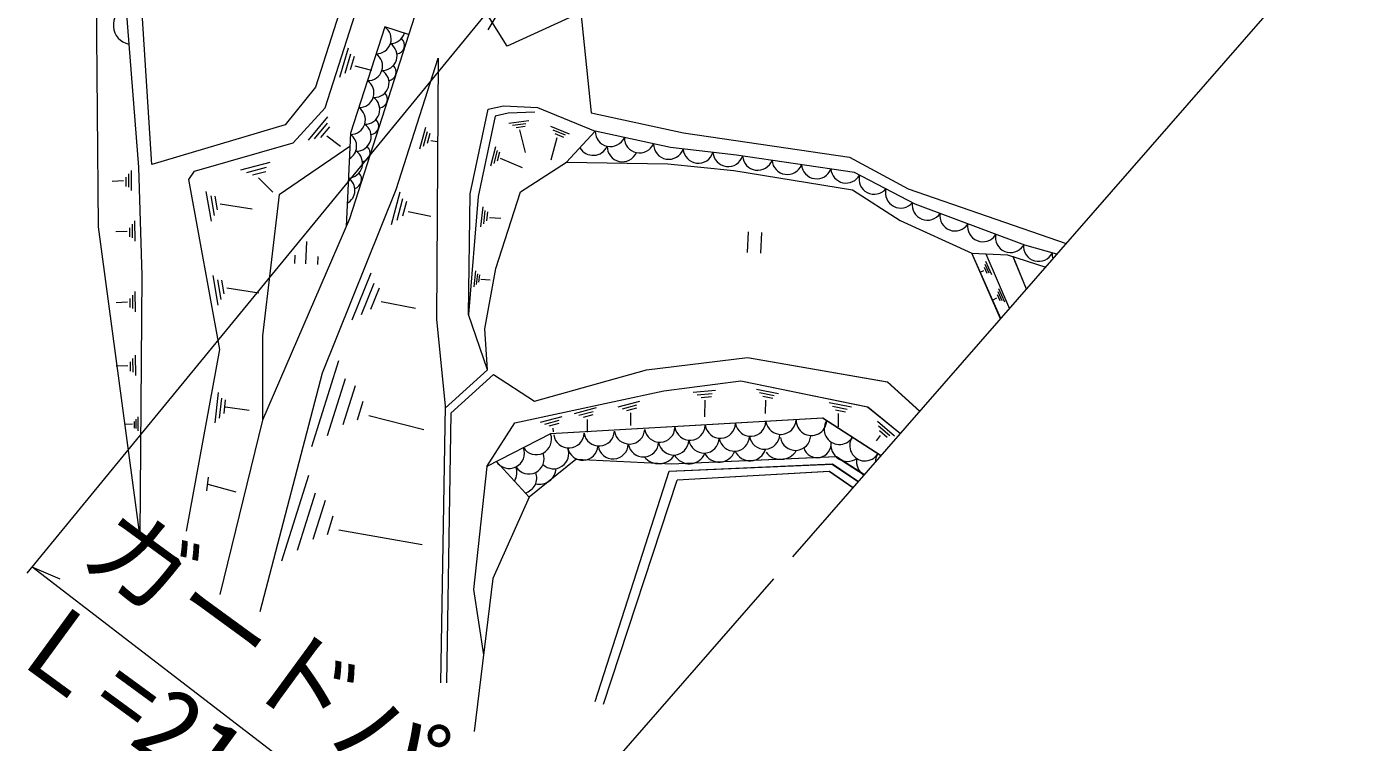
# Model space of a CAD drawing. Units: millimetres, scale not verified. Extents: x 40000 to 680000, y 20000 to 380000.
# Drawn here: x 467830 to 513556, y 225397 to 249811 of the extents above; entities that cross this region are included whole.
import ezdxf
from ezdxf.enums import TextEntityAlignment as Align

# ---------------------------------------------------------------- set-up
doc = ezdxf.new("R2010")
doc.units = ezdxf.units.MM
doc.header["$LTSCALE"] = 1000
doc.layers.add('M-BGD', color=7, linetype='Continuous', lineweight=13)
doc.layers.add('M-STR-HTXT', color=7, linetype='Continuous', lineweight=13)
doc.styles.add('ＭＳ ゴシック', font='')
doc.styles.get('ＭＳ ゴシック').set_extended_font_data('MS Gothic')

msp = doc.modelspace()

# ---------------------------------------------------------------- linework, layer by layer
at = {"layer": 'M-BGD'}
for p, q in [((483570, 249708), (495726, 270332)), ((493966, 231727), (514902, 255725)), ((470280, 242980), (470182, 253980)), ((470280, 242980), (470182, 253980)), ((479576, 253670), (477677, 247746)), ((479576, 253670), (477677, 247746)), ((482101, 253447), (478836, 243257)), ((482101, 253447), (478836, 243257)), ((472092, 245111), (471584, 253078)), ((472092, 245111), (471584, 253078)), ((478009, 247045), (480017, 253310)), ((478009, 247045), (480017, 253310)), ((471062, 252448), (471641, 245019)), ((471062, 252448), (471641, 245019)), ((484222, 249154), (483288, 250642)), ((484222, 249154), (483288, 250642)), ((486729, 250297), (484222, 249154)), ((486729, 250297), (484222, 249154)), ((486729, 250297), (487078, 246877)), ((486729, 250297), (487078, 246877)), ((480038, 249809), (478876, 246180)), ((480038, 249809), (478876, 246180)), ((480852, 249548), (480038, 249809)), ((480852, 249548), (480038, 249809)), ((478798, 249080), (478501, 248086)), ((478798, 249080), (478501, 248086)), ((478877, 248875), (478680, 248214)), ((478877, 248875), (478680, 248214)), ((478994, 248794), (478859, 248342)), ((478994, 248794), (478859, 248342)), ((479605, 248320), (479035, 248468)), ((479605, 248320), (479035, 248468)), ((480425, 244263), (481860, 248742)), ((480425, 244263), (481860, 248742)), ((481860, 248742), (481809, 239836)), ((481860, 248742), (481809, 239836)), ((477677, 247746), (476645, 246463)), ((477677, 247746), (476645, 246463)), ((476917, 245850), (478009, 247045)), ((476917, 245850), (478009, 247045)), ((482955, 244115), (483570, 246999)), ((482955, 244115), (483570, 246999)), ((483570, 246999), (484097, 247113)), ((483570, 246999), (484097, 247113)), ((484097, 247113), (484801, 247079)), ((484097, 247113), (484801, 247079)), ((484801, 247079), (485254, 247057)), ((484801, 247079), (485254, 247057)), ((485254, 247057), (487219, 246250)), ((485254, 247057), (487219, 246250)), ((476645, 246463), (472092, 245111)), ((476645, 246463), (472092, 245111)), ((478083, 246739), (477423, 245940)), ((478083, 246739), (477423, 245940)), ((478077, 246519), (477637, 245988)), ((478077, 246519), (477637, 245988)), ((483806, 246765), (483225, 244018)), ((483806, 246765), (483225, 244018)), ((484247, 246860), (483806, 246765)), ((484247, 246860), (483806, 246765)), ((485165, 246896), (484247, 246860)), ((485165, 246896), (484247, 246860)), ((484955, 246602), (484270, 246516)), ((484955, 246602), (484270, 246516)), ((484852, 246498), (484396, 246441)), ((484852, 246498), (484396, 246441)), ((487078, 246877), (490237, 246198)), ((487078, 246877), (490237, 246198)), ((478153, 246399), (477852, 246036)), ((478153, 246399), (477852, 246036)), ((478530, 245725), (478063, 246083)), ((478530, 245725), (478063, 246083)), ((478876, 246180), (478722, 242991)), ((478876, 246180), (478722, 242991)), ((481426, 246373), (481227, 245631)), ((481426, 246373), (481227, 245631)), ((481489, 246223), (481357, 245730)), ((481489, 246223), (481357, 245730)), ((481578, 246165), (481487, 245828)), ((481578, 246165), (481487, 245828)), ((484834, 246405), (484522, 246366)), ((484834, 246405), (484522, 246366)), ((484842, 245526), (484646, 246293)), ((484842, 245526), (484646, 246293)), ((486349, 246146), (485712, 246414)), ((486349, 246146), (485712, 246414)), ((485713, 245271), (485926, 246032)), ((485713, 245271), (485926, 246032)), ((486207, 246108), (485784, 246286)), ((486207, 246108), (485784, 246286)), ((486145, 246036), (485855, 246158)), ((486145, 246036), (485855, 246158)), ((487219, 246250), (486241, 245186)), ((487219, 246250), (486241, 245186)), ((489784, 245691), (487219, 246250)), ((489784, 245691), (487219, 246250)), ((490237, 246198), (495899, 245367)), ((490237, 246198), (495899, 245367)), ((473549, 244889), (476917, 245850)), ((473549, 244889), (476917, 245850)), ((476440, 244093), (478854, 245735)), ((476440, 244093), (478854, 245735)), ((481833, 245885), (481615, 245925)), ((481833, 245885), (481615, 245925)), ((483821, 245720), (483644, 245052)), ((483821, 245720), (483644, 245052)), ((483878, 245585), (483761, 245141)), ((483878, 245585), (483761, 245141)), ((492044, 245429), (489784, 245691)), ((492044, 245429), (489784, 245691)), ((476126, 245184), (475124, 244916)), ((476126, 245184), (475124, 244916)), ((483958, 245534), (483877, 245230)), ((483958, 245534), (483877, 245230)), ((484741, 244996), (483992, 245318)), ((484741, 244996), (483992, 245318)), ((484671, 244181), (486241, 245186)), ((484671, 244181), (486241, 245186)), ((486241, 245186), (489699, 245131)), ((486241, 245186), (489699, 245131)), ((489699, 245131), (491955, 244910)), ((489699, 245131), (491955, 244910)), ((496066, 244843), (492044, 245429)), ((496066, 244843), (492044, 245429)), ((495899, 245367), (497892, 244280)), ((495899, 245367), (497892, 244280)), ((471225, 244362), (471221, 244676)), ((471225, 244362), (471221, 244676)), ((471315, 244333), (471310, 244793)), ((471315, 244333), (471310, 244793)), ((471406, 244219), (471398, 244910)), ((471406, 244219), (471398, 244910)), ((471641, 245019), (471758, 241321)), ((471641, 245019), (471758, 241321)), ((473361, 244596), (473549, 244889)), ((473361, 244596), (473549, 244889)), ((475993, 245009), (475327, 244831)), ((475993, 245009), (475327, 244831)), ((475985, 244867), (475530, 244745)), ((475985, 244867), (475530, 244745)), ((476219, 244167), (475729, 244661)), ((476219, 244167), (475729, 244661)), ((491955, 244910), (495995, 244247)), ((491955, 244910), (495995, 244247)), ((498132, 243762), (496066, 244843)), ((498132, 243762), (496066, 244843)), ((470742, 244542), (471134, 244561)), ((470742, 244542), (471134, 244561)), ((474412, 238804), (473361, 244596)), ((474412, 238804), (473361, 244596)), ((473940, 244196), (474119, 243175)), ((473940, 244196), (474119, 243175)), ((477913, 237999), (480425, 244263)), ((477913, 237999), (480425, 244263)), ((483832, 241560), (484671, 244181)), ((483832, 241560), (484671, 244181)), ((495995, 244247), (497623, 243200)), ((495995, 244247), (497623, 243200)), ((497892, 244280), (503288, 242412)), ((497892, 244280), (503288, 242412)), ((474103, 244048), (474222, 243369)), ((474103, 244048), (474222, 243369)), ((474243, 244028), (474325, 243564)), ((474243, 244028), (474325, 243564)), ((475515, 243590), (474426, 243755)), ((475515, 243590), (474426, 243755)), ((476440, 244093), (475869, 239265)), ((476440, 244093), (475869, 239265)), ((480554, 244163), (480256, 243050)), ((480554, 244163), (480256, 243050)), ((480649, 243937), (480451, 243198)), ((480649, 243937), (480451, 243198)), ((480781, 243851), (480646, 243345)), ((480781, 243851), (480646, 243345)), ((482897, 239989), (482955, 244115)), ((482897, 239989), (482955, 244115)), ((483225, 244018), (482897, 239989)), ((483225, 244018), (482897, 239989)), ((501876, 242362), (498132, 243762)), ((501876, 242362), (498132, 243762)), ((481616, 243342), (480837, 243491)), ((481616, 243342), (480837, 243491)), ((483383, 243666), (483308, 242979)), ((483383, 243666), (483308, 242979)), ((483459, 243541), (483410, 243084)), ((483459, 243541), (483410, 243084)), ((483546, 243502), (483512, 243190)), ((483546, 243502), (483512, 243190)), ((484003, 243265), (483612, 243293)), ((484003, 243265), (483612, 243293)), ((471684, 232479), (470280, 242980)), ((471684, 232479), (470280, 242980)), ((470862, 242820), (471254, 242840)), ((470862, 242820), (471254, 242840)), ((471345, 242640), (471341, 242955)), ((471345, 242640), (471341, 242955)), ((471435, 242612), (471430, 243072)), ((471435, 242612), (471430, 243072)), ((471527, 242497), (471519, 243188)), ((471527, 242497), (471519, 243188)), ((478836, 243257), (475869, 236382)), ((478836, 243257), (475869, 236382)), ((492438, 242815), (492404, 242111)), ((492438, 242815), (492404, 242111)), ((497623, 243200), (500064, 242087)), ((497623, 243200), (500064, 242087)), ((477371, 242486), (477334, 241722)), ((477371, 242486), (477334, 241722)), ((492894, 242793), (492860, 242089)), ((492894, 242793), (492860, 242089)), ((502973, 242051), (501876, 242362)), ((502973, 242051), (501876, 242362)), ((476979, 242015), (476965, 241737)), ((476979, 242015), (476965, 241737)), ((477760, 241977), (477747, 241699)), ((477760, 241977), (477747, 241699)), ((500064, 242087), (501283, 242028)), ((501052, 239849), (500064, 242087)), ((500064, 242087), (501283, 242028)), ((501053, 239851), (500067, 242087)), ((500545, 242064), (501348, 240189)), ((500547, 242064), (501350, 240191)), ((501283, 242028), (502588, 241610)), ((501283, 242028), (502588, 241610)), ((501934, 240860), (501475, 241967)), ((501935, 240862), (501478, 241966)), ((483140, 241482), (483080, 240932)), ((483140, 241482), (483080, 240932)), ((483457, 239498), (483832, 241560)), ((483457, 239498), (483832, 241560)), ((500352, 241432), (500476, 241499)), ((500352, 241432), (500476, 241499)), ((500592, 241395), (500501, 241599)), ((500592, 241395), (500501, 241599)), ((500658, 241402), (500526, 241700)), ((500658, 241402), (500526, 241700)), ((500750, 241352), (500550, 241801)), ((500750, 241352), (500550, 241801)), ((471758, 241321), (471684, 232479)), ((471758, 241321), (471684, 232479)), ((474171, 241328), (474350, 240307)), ((474171, 241328), (474350, 240307)), ((474334, 241180), (474453, 240502)), ((474334, 241180), (474453, 240502)), ((474474, 241160), (474556, 240696)), ((474474, 241160), (474556, 240696)), ((479565, 241399), (478918, 239797)), ((479565, 241399), (478918, 239797)), ((479665, 241046), (479235, 239981)), ((479665, 241046), (479235, 239981)), ((483201, 241382), (483162, 241016)), ((483201, 241382), (483162, 241016)), ((483270, 241351), (483243, 241101)), ((483270, 241351), (483243, 241101)), ((483636, 241161), (483323, 241184)), ((483636, 241161), (483323, 241184)), ((471358, 240226), (471354, 240540)), ((471358, 240226), (471354, 240540)), ((471448, 240198), (471443, 240657)), ((471448, 240198), (471443, 240657)), ((471539, 240083), (471531, 240774)), ((471539, 240083), (471531, 240774)), ((475745, 240722), (474657, 240887)), ((475745, 240722), (474657, 240887)), ((479846, 240894), (479552, 240165)), ((479846, 240894), (479552, 240165)), ((500795, 240494), (500919, 240562)), ((500795, 240494), (500919, 240562)), ((501035, 240457), (500944, 240661)), ((501035, 240457), (500944, 240661)), ((501102, 240464), (500969, 240762)), ((501102, 240464), (500969, 240762)), ((501194, 240415), (500994, 240864)), ((501194, 240415), (500994, 240864)), ((470875, 240406), (471267, 240425)), ((470875, 240406), (471267, 240425)), ((481088, 240199), (479921, 240421)), ((481088, 240199), (479921, 240421)), ((481809, 239836), (482105, 236864)), ((481809, 239836), (482105, 236864)), ((483542, 238102), (482897, 239989)), ((483542, 238102), (482897, 239989)), ((475869, 239265), (475869, 236382)), ((475869, 239265), (475869, 236382)), ((483542, 238102), (483457, 239498)), ((483542, 238102), (483457, 239498)), ((473275, 232598), (474412, 238804)), ((473275, 232598), (474412, 238804)), ((470884, 238238), (471276, 238257)), ((470884, 238238), (471276, 238257)), ((471367, 238058), (471363, 238372)), ((471367, 238058), (471363, 238372)), ((471457, 238030), (471452, 238489)), ((471457, 238030), (471452, 238489)), ((471549, 237915), (471540, 238606)), ((471549, 237915), (471540, 238606)), ((478460, 238413), (477540, 235482)), ((478460, 238413), (477540, 235482)), ((488974, 238107), (492413, 238524)), ((488974, 238107), (492413, 238524)), ((492413, 238524), (497183, 237699)), ((492413, 238524), (497194, 237697)), ((475791, 229860), (477913, 237999)), ((475791, 229860), (477913, 237999)), ((478687, 237802), (478076, 235853)), ((478687, 237802), (478076, 235853)), ((482103, 236796), (483542, 238102)), ((482103, 236796), (483542, 238102)), ((482300, 236625), (483751, 237941)), ((482300, 236625), (483751, 237941)), ((483751, 237941), (485153, 237039)), ((483751, 237941), (485153, 237039)), ((485153, 237039), (488974, 238107)), ((485153, 237039), (488974, 238107)), ((474358, 237329), (474242, 236299)), ((474358, 237329), (474242, 236299)), ((479030, 237557), (478611, 236225)), ((479030, 237557), (478611, 236225)), ((484478, 236290), (489556, 237391)), ((484478, 236290), (489556, 237391)), ((489556, 237391), (492188, 237729)), ((489556, 237391), (492188, 237729)), ((491326, 237397), (490560, 237332)), ((491326, 237397), (490560, 237332)), ((492188, 237729), (496509, 236847)), ((492188, 237729), (496524, 236844)), ((493475, 237291), (492722, 237438)), ((493475, 237291), (492722, 237438)), ((497183, 237699), (498293, 236686)), ((497194, 237697), (498297, 236691)), ((474473, 237142), (474396, 236457)), ((474473, 237142), (474396, 236457)), ((474602, 237083), (474549, 236614)), ((474602, 237083), (474549, 236614)), ((479290, 237020), (479095, 236384)), ((479290, 237020), (479095, 236384)), ((482105, 236864), (481942, 227426)), ((488732, 237028), (487990, 236829)), ((488732, 237028), (487990, 236829)), ((488634, 236898), (488140, 236766)), ((488634, 236898), (488140, 236766)), ((491206, 237286), (490697, 237243)), ((491206, 237286), (490697, 237243)), ((491182, 237184), (490834, 237154)), ((491182, 237184), (490834, 237154)), ((490959, 236502), (490968, 237067)), ((490959, 236502), (490968, 237067)), ((493330, 237217), (492829, 237315)), ((493330, 237217), (492829, 237315)), ((493279, 237125), (492936, 237192)), ((493279, 237125), (492936, 237192)), ((493033, 236617), (493041, 237071)), ((493033, 236617), (493041, 237071)), ((495958, 236828), (495204, 236975)), ((495958, 236828), (495204, 236975)), ((471566, 236100), (471562, 236421)), ((471566, 236100), (471562, 236421)), ((471630, 236019), (471624, 236503)), ((471630, 236019), (471624, 236503)), ((475421, 236721), (474606, 236830)), ((475421, 236721), (474606, 236830)), ((481375, 236062), (479502, 236540)), ((481375, 236062), (479502, 236540)), ((482300, 236625), (482142, 227423)), ((486081, 236505), (485339, 236307)), ((486081, 236505), (485339, 236307)), ((494987, 236455), (485698, 235922)), ((494973, 236454), (485698, 235922)), ((487249, 236802), (486507, 236604)), ((487249, 236802), (486507, 236604)), ((487150, 236673), (486657, 236541)), ((487150, 236673), (486657, 236541)), ((487144, 236567), (486807, 236477)), ((487144, 236567), (486807, 236477)), ((486954, 235975), (486955, 236415)), ((486954, 235975), (486955, 236415)), ((488628, 236793), (488291, 236703)), ((488628, 236793), (488291, 236703)), ((488438, 236200), (488438, 236640)), ((488438, 236200), (488438, 236640)), ((496969, 235169), (494973, 236454)), ((496974, 235175), (494987, 236455)), ((495812, 236754), (495311, 236852)), ((495812, 236754), (495311, 236852)), ((495761, 236663), (495418, 236730)), ((495761, 236663), (495418, 236730)), ((495515, 236154), (495523, 236609)), ((495515, 236154), (495523, 236609)), ((496509, 236847), (497634, 235932)), ((496524, 236844), (497639, 235937)), ((471164, 236245), (471439, 236259)), ((471164, 236245), (471439, 236259)), ((471502, 236119), (471500, 236339)), ((471502, 236119), (471500, 236339)), ((475869, 236382), (474410, 230433)), ((475869, 236382), (474410, 230433)), ((483521, 234802), (484478, 236290)), ((483521, 234802), (484478, 236290)), ((485982, 236375), (485489, 236244)), ((485982, 236375), (485489, 236244)), ((485976, 236270), (485639, 236180)), ((485976, 236270), (485639, 236180)), ((485801, 235990), (485787, 236118)), ((485801, 235990), (485787, 236118)), ((497435, 235840), (496850, 236338)), ((497435, 235840), (496850, 236338)), ((497272, 235847), (496883, 236178)), ((497272, 235847), (496883, 236178)), ((497182, 235792), (496916, 236018)), ((497182, 235792), (496916, 236018)), ((485698, 235922), (483521, 234802)), ((485698, 235922), (483521, 234802)), ((496819, 235682), (496949, 235862)), ((496819, 235682), (496949, 235862)), ((486558, 235039), (484969, 233758)), ((486558, 235039), (484969, 233758)), ((489820, 234882), (486558, 235039)), ((489820, 234882), (486558, 235039)), ((495434, 235135), (489820, 234882)), ((495448, 235135), (489820, 234882)), ((496398, 234514), (495434, 235135)), ((496403, 234520), (495448, 235135)), ((483521, 234802), (483065, 230607)), ((484969, 233758), (483844, 234986)), ((484969, 233758), (483844, 234986)), ((487220, 226787), (489740, 234651)), ((489740, 234651), (495313, 234891)), ((489740, 234651), (495300, 234890)), ((495212, 234640), (490011, 234338)), ((495199, 234639), (490011, 234338)), ((496012, 234072), (495199, 234639)), ((496017, 234078), (495212, 234640)), ((495300, 234890), (496198, 234285)), ((495313, 234891), (496203, 234291)), ((474014, 234441), (473961, 233973)), ((474014, 234441), (473961, 233973)), ((474970, 233928), (474018, 234188)), ((474970, 233928), (474018, 234188)), ((477437, 234501), (476517, 231570)), ((477437, 234501), (476517, 231570)), ((487506, 226695), (490011, 234338)), ((477664, 233890), (477053, 231942)), ((477664, 233890), (477053, 231942)), ((484969, 233758), (483729, 230988)), ((478007, 233646), (477588, 232313)), ((478007, 233646), (477588, 232313)), ((478267, 233108), (478072, 232473)), ((478267, 233108), (478072, 232473)), ((481317, 232132), (478479, 232629)), ((481317, 232132), (478479, 232629)), ((483729, 230988), (483086, 225762)), ((483065, 230607), (483407, 228375))]:
    msp.add_line(p, q, dxfattribs=at)
for centre, radius, start, end in [((471437, 249864), 657, 109.7475, 259.1669), ((471437, 249864), 657, 109.7475, 259.1669), ((479760, 249392), 501, 268.1757, 56.2936), ((479760, 249392), 501, 268.1757, 56.2936), ((479959, 248822), 501, 268.1757, 56.2936), ((479959, 248822), 501, 268.1757, 56.2936), ((480230, 249740), 501, 270.8115, 343.0166), ((480230, 249740), 501, 270.8115, 343.0166), ((480424, 249179), 295, 276.3378, 51.5986), ((480424, 249179), 295, 276.3378, 51.5986), ((479466, 248474), 501, 268.1757, 56.2936), ((479466, 248474), 501, 268.1757, 56.2936), ((479694, 247896), 493, 267.4616, 59.6435), ((479694, 247896), 493, 267.4616, 59.6435), ((480116, 248271), 312, 282.9361, 45.0003), ((480116, 248271), 312, 282.9361, 45.0003), ((479172, 247556), 501, 268.1757, 56.2936), ((479172, 247556), 501, 268.1757, 56.2936), ((479371, 246986), 501, 268.1757, 56.2936), ((479371, 246986), 501, 268.1757, 56.2936), ((479836, 247343), 295, 276.3378, 44.6103), ((479836, 247343), 295, 276.3378, 44.6103), ((478878, 246638), 501, 269.5022, 56.2936), ((478878, 246638), 501, 269.5022, 56.2936), ((479077, 246068), 501, 268.1757, 56.2936), ((479077, 246068), 501, 268.1757, 56.2936), ((479542, 246425), 295, 276.3378, 48.2458), ((479542, 246425), 295, 276.3378, 48.2458), ((478590, 245735), 492, 299.662, 54.8073), ((478590, 245735), 492, 299.662, 54.8073), ((487739, 246243), 520, 179.1958, 336.2108), ((487739, 246243), 520, 179.1958, 336.2108), ((488734, 246026), 520, 179.1958, 336.2108), ((488734, 246026), 520, 179.1958, 336.2108), ((478783, 245150), 501, 272.141, 56.2936), ((478783, 245150), 501, 272.141, 56.2936), ((479248, 245507), 295, 276.3378, 48.2458), ((479248, 245507), 295, 276.3378, 48.2458), ((487153, 245944), 520, 209.7422, 336.2108), ((487153, 245944), 520, 209.7422, 336.2108), ((488148, 245727), 520, 179.1958, 336.2108), ((488148, 245727), 520, 179.1958, 336.2108), ((489730, 245809), 520, 179.1958, 341.0924), ((489730, 245809), 520, 179.1958, 341.0924), ((490740, 245678), 520, 184.1462, 342.6497), ((490740, 245678), 520, 184.1462, 342.6497), ((491755, 245560), 520, 184.1462, 342.6497), ((491755, 245560), 520, 184.1462, 342.6497), ((492767, 245437), 520, 184.1462, 339.2786), ((492767, 245437), 520, 184.1462, 339.2786), ((493772, 245291), 520, 184.1462, 339.2786), ((493772, 245291), 520, 184.1462, 339.2786), ((494777, 245144), 520, 184.1462, 339.2786), ((494777, 245144), 520, 184.1462, 339.2786), ((478523, 244232), 501, 298.1757, 56.2936), ((478523, 244232), 501, 298.1757, 56.2936), ((478929, 244606), 323, 286.4438, 41.4927), ((478929, 244606), 323, 286.4438, 41.4927), ((495781, 244998), 520, 184.1462, 331.8276), ((495781, 244998), 520, 184.1462, 331.8276), ((496741, 244616), 520, 164.7973, 319.9297), ((496741, 244616), 520, 164.7973, 319.9297), ((497641, 244145), 520, 164.7973, 319.9297), ((497641, 244145), 520, 164.7973, 319.9297), ((498552, 243731), 520, 171.1808, 326.3132), ((498552, 243731), 520, 171.1808, 326.3132), ((499498, 243363), 520, 171.1808, 326.3132), ((499498, 243363), 520, 171.1808, 326.3132), ((500444, 242995), 520, 169.6367, 326.3132), ((500444, 242995), 520, 169.6367, 326.3132), ((501391, 242627), 520, 168.1342, 326.3132), ((501391, 242627), 520, 168.1342, 326.3132), ((502348, 242326), 520, 174.179, 333.8546), ((502348, 242326), 520, 174.179, 333.8546), ((503332, 242044), 520, 174.179, 196.951), ((503332, 242044), 520, 174.179, 196.9509), ((494595, 236382), 520, 177.0161, 357.8718), ((494595, 236382), 520, 177.0161, 357.8718), ((487354, 236025), 520, 188.6855, 357.8718), ((487354, 236025), 520, 188.6855, 357.8718), ((488388, 236091), 520, 188.6855, 357.8718), ((488388, 236091), 520, 188.6855, 357.8718), ((489421, 236157), 520, 188.6855, 357.8718), ((489421, 236157), 520, 188.6855, 357.8718), ((490455, 236223), 520, 188.6855, 357.8718), ((490455, 236223), 520, 188.6855, 357.8718), ((491488, 236290), 520, 188.6855, 357.8718), ((491488, 236290), 520, 188.6855, 357.8718), ((492522, 236356), 520, 188.6855, 357.8718), ((492522, 236356), 520, 188.6855, 357.8718), ((493556, 236422), 520, 188.6855, 357.8718), ((493556, 236422), 520, 188.6855, 357.8718), ((495549, 236078), 520, 146.8068, 327.6625), ((495549, 236078), 520, 146.8068, 327.6625), ((485212, 235729), 520, 211.8876, 21.0739), ((485212, 235729), 520, 211.8876, 21.0739), ((486320, 235959), 520, 188.6855, 357.8718), ((486320, 235959), 520, 188.6855, 357.8718), ((486795, 235540), 522, 191.0078, 355.5494), ((486795, 235540), 522, 191.0078, 355.5494), ((487830, 235585), 520, 188.6855, 357.8718), ((487830, 235585), 520, 188.6855, 357.8718), ((488864, 235651), 520, 188.6855, 357.8718), ((488864, 235651), 520, 188.6855, 357.8718), ((489897, 235717), 520, 188.6855, 357.8718), ((489897, 235717), 520, 188.6855, 357.8718), ((490931, 235783), 520, 188.6855, 357.8718), ((490931, 235783), 520, 188.6855, 357.8718), ((491965, 235850), 520, 188.6855, 357.8718), ((491965, 235850), 520, 188.6855, 357.8718), ((492998, 235916), 520, 188.6855, 357.8718), ((492998, 235916), 520, 188.6855, 357.8718), ((494052, 235875), 520, 188.6855, 357.8718), ((494052, 235875), 520, 188.6855, 357.8718), ((494791, 235585), 480, 197.7158, 6.71), ((494791, 235585), 480, 197.7158, 6.71), ((495822, 235542), 563, 169.8662, 304.6031), ((495822, 235542), 563, 169.8662, 304.6031), ((496423, 235516), 520, 146.8068, 327.6625), ((496423, 235516), 520, 146.8068, 327.6625), ((484286, 235260), 520, 211.8876, 21.0739), ((484286, 235260), 520, 211.8876, 21.0739), ((484959, 235070), 520, 211.8876, 21.0739), ((484959, 235070), 520, 211.8876, 21.0739), ((485797, 235247), 520, 226.4133, 21.0739), ((485797, 235247), 520, 226.4133, 21.0739), ((489388, 235548), 646, 220.0765, 326.4807), ((489388, 235548), 646, 220.0765, 326.4807), ((490430, 235468), 570, 208.1663, 338.3909), ((490430, 235468), 570, 208.1663, 338.3909), ((491449, 235521), 565, 207.0159, 339.5414), ((491449, 235521), 565, 207.0159, 339.5414), ((492500, 235554), 553, 203.8162, 342.741), ((492500, 235554), 553, 203.8162, 342.741), ((493544, 235681), 631, 218.2252, 328.332), ((493544, 235681), 631, 218.2252, 328.332), ((496696, 234979), 563, 169.8662, 237.1718), ((496696, 234979), 563, 169.8662, 237.1718), ((497297, 234953), 520, 146.8068, 180.394), ((497297, 234953), 520, 146.8068, 180.3939), ((484032, 234601), 520, 326.0108, 21.0739), ((484032, 234601), 520, 326.0108, 21.0739), ((484705, 234411), 520, 284.2627, 21.0739), ((484705, 234411), 520, 284.2627, 21.0739), ((485309, 234781), 583, 257.7554, 355.4899), ((485309, 234781), 583, 257.7554, 355.4899)]:
    msp.add_arc(centre, radius, start, end, dxfattribs=at)
at = {"layer": 'M-STR-HTXT'}
for p, q in [((493502, 262483), (467830, 231163)), ((483365, 219574), (468007, 231379)), ((468007, 231379), (468952, 230967)), ((482388, 218454), (493310, 230974))]:
    msp.add_line(p, q, dxfattribs=at)

# ---------------------------------------------------------------- texts
at = {"layer": 'M-STR-HTXT', "style": 'ＭＳ ゴシック'}
for s, p in [('ガードパイプ', (469120, 230972)), ('Ｌ=21.7', (466556, 227876))]:
    msp.add_text(s, height=2566, rotation=323.839, dxfattribs=at).set_placement(p, align=Align.BOTTOM_LEFT)

doc.saveas('drawing.dxf')
